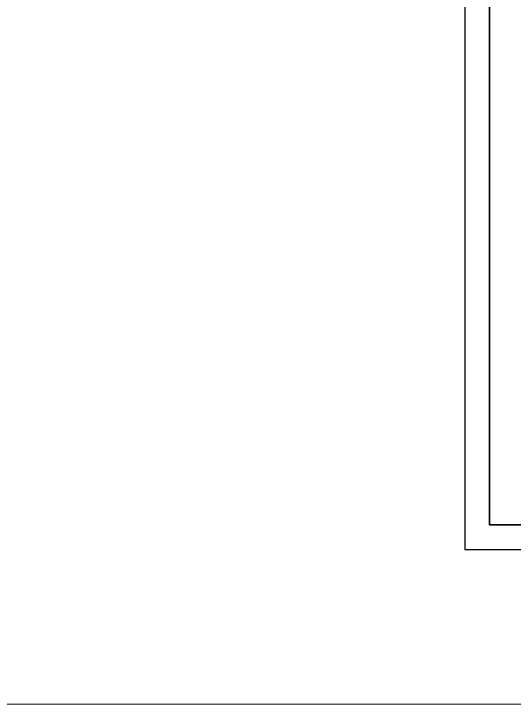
# Model space of a CAD drawing. Header units: inches. Extents: x 130993 to 274375, y -5108 to 103559.
# Drawn here: x 150100 to 151029, y 48951 to 50234 of the extents above; entities that cross this region are included whole.
import ezdxf

# ---------------------------------------------------------------- set-up
doc = ezdxf.new("R2010")
doc.units = ezdxf.units.IN
doc.header["$MEASUREMENT"] = 0
doc.layers.add('DIMENSION', color=142, linetype='Continuous', lineweight=20)
doc.layers.add('ELEVATION', color=7, linetype='Continuous')

msp = doc.modelspace()

# ---------------------------------------------------------------- linework, layer by layer
at = {"layer": 'Defpoints', "color": 240, "true_color": 0xed1f24}
msp.add_lwpolyline([(150982.79, 51437.94), (153687.38, 51437.94), (153687.38, 49284.27), (150982.79, 49284.27)], close=True, dxfattribs=at)
at = {"layer": 'DIMENSION'}
msp.add_lwpolyline([(134008.5, 52489.13), (154575.5, 52489.13), (154575.5, 48951.13), (134008.5, 48951.13)], close=True, dxfattribs=at)
at = {"layer": 'ELEVATION'}
for points in [[(150937.17, 49238.65), (154115.87, 49238.65), (154115.87, 51483.56), (150937.17, 51483.56)], [(150982.79, 49284.27), (154070.25, 49284.27), (154070.25, 51437.94), (150982.79, 51437.94)]]:
    msp.add_lwpolyline(points, close=True, dxfattribs=at)
at = {"layer": 'ELEVATION', "color": 240, "true_color": 0xed1f24}
msp.add_lwpolyline([(150982.79, 51437.94), (153687.38, 51437.94), (153687.38, 49284.27), (150982.79, 49284.27)], close=True, dxfattribs=at)

doc.saveas('drawing.dxf')
